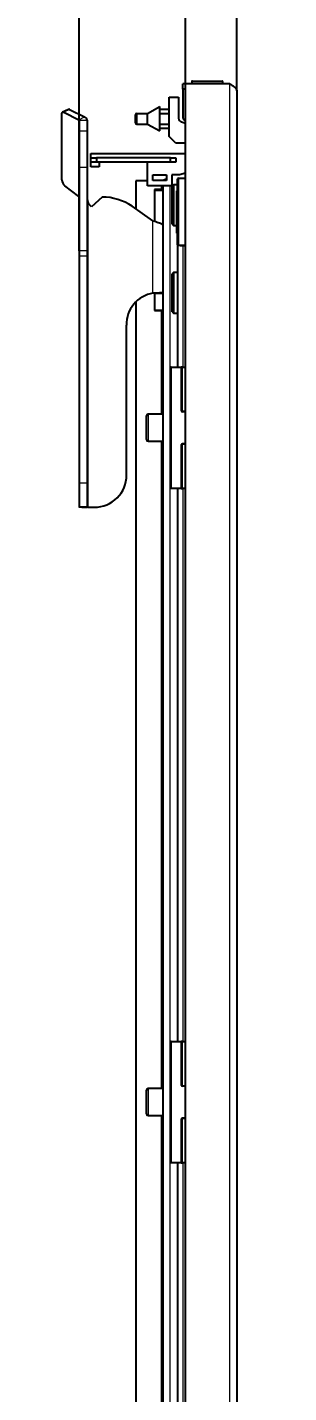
# Model space of a CAD drawing. Header units: millimetres. Extents: x -421 to 2398, y -1229 to 1219.
# Drawn here: x 825 to 922, y -34 to 472 of the extents above; entities that cross this region are included whole.
import ezdxf

# ---------------------------------------------------------------- set-up
doc = ezdxf.new("R2010")
doc.units = ezdxf.units.MM
doc.layers.add('FORMAT', color=7, linetype='Continuous')
doc.styles.add('SLDTEXTSTYLE0', font='TXT', dxfattribs={"width": 0.75})
doc.dimstyles.new('SLDDIMSTYLE1', dxfattribs={"dimtxt": 20, "dimasz": 10, "dimexe": 0, "dimexo": 0.0625, "dimgap": 5, "dimtad": 2, "dimdec": 1, "dimrnd": 1e-09, "dimzin": 12, "dimdsep": 46, "dimtxsty": 'SLDTEXTSTYLE0', "dimsah": 1, "dimcen": 0.09, "dimadec": 0, "dimazin": 3, "dimtfac": 1, "dimtmove": 0, "dimatfit": 0, "dimfxl": 0, "dimfrac": 2, "dimtolj": 1, "dimtzin": 12, "dimarcsym": 0})

# ---------------------------------------------------------------- blocks, each defined once
blk = doc.blocks.new('_D_4')
at = {"layer": 'FORMAT'}
for p, q in [((843.92, 968.59), (824.69, 968.59)), ((843.92, 389.61), (843.92, 969.59)), ((843.92, 968.59), (902.4, 968.59)), ((902.4, 448.96), (902.4, 969.59)), ((902.4, 968.59), (921.63, 968.59))]:
    blk.add_line(p, q, dxfattribs=at)
for points in [[(843.92, 968.59), (833.92, 970.13), (833.92, 967.06)], [(902.4, 968.59), (912.4, 967.06), (912.4, 970.13)]]:
    blk.add_solid(points, dxfattribs=at)
at = {"layer": 'FORMAT', "insert": (847.3, 994.38), "char_height": 20, "attachment_point": 1, "style": 'SLDTEXTSTYLE0'}
blk.add_mtext('58,5', dxfattribs=at)
blk = doc.blocks.new('_D_5')
at = {"layer": 'FORMAT'}
for p, q in [((883.4, 787.02), (858.38, 787.02)), ((883.4, 451.56), (883.4, 788.02)), ((883.4, 787.02), (902.4, 787.02)), ((902.4, 448.96), (902.4, 788.02)), ((902.4, 787.02), (921.63, 787.02))]:
    blk.add_line(p, q, dxfattribs=at)
for points in [[(883.4, 787.02), (873.4, 788.55), (873.4, 785.48)], [(902.4, 787.02), (912.4, 785.48), (912.4, 788.55)]]:
    blk.add_solid(points, dxfattribs=at)
at = {"layer": 'FORMAT', "insert": (858.38, 812.8), "char_height": 20, "attachment_point": 1, "style": 'SLDTEXTSTYLE0'}
blk.add_mtext('19', dxfattribs=at)

msp = doc.modelspace()

# ---------------------------------------------------------------- linework, layer by layer
at = {"color": 7, "linetype": 'Continuous', "lineweight": 25}
for p, q in [((882.4, 449.55), (882.4, 451.55)), ((883.4, 451.55), (882.4, 451.55)), ((883.4, -703.45), (883.4, 451.55)), ((899.8, 451.55), (883.4, 451.55)), ((885.65, 452.3), (885.65, 451.55)), ((885.9, 452.55), (886.8, 452.55)), ((886.8, 452.55), (896.9, 452.55)), ((897.15, 451.55), (897.15, 452.3)), ((877.3, 432.05), (877.3, 446.55)), ((877.3, 446.55), (880.8, 446.55)), ((880.8, 446.55), (880.8, 438.82)), ((883.4, 449.55), (882.4, 449.55)), ((882.4, 449.55), (882.4, 438.91)), ((902.4, 448.95), (902.4, -700.85)), ((837.53, 415.98), (837.53, 440.47)), ((839.92, 442.07), (837.79, 441.01)), ((838.24, 440.98), (843.74, 438.23)), ((840.36, 442.04), (845.86, 439.29)), ((865.3, 440.59), (869.3, 440.59)), ((869.3, 440.59), (873.8, 443.09)), ((869.3, 436.58), (869.3, 440.59)), ((873.8, 440.52), (873.8, 443.09)), ((873.8, 442.09), (877.3, 442.09)), ((873.8, 440.59), (877.3, 440.59)), ((873.8, 436.65), (873.8, 440.52)), ((843.92, 438.02), (843.92, 434.01)), ((846.92, 438.02), (846.92, 434.01)), ((864.8, 437.08), (864.8, 440.09)), ((865.3, 436.58), (869.3, 436.58)), ((869.3, 436.58), (873.8, 434.09)), ((873.8, 434.09), (873.8, 436.65)), ((873.8, 436.59), (877.3, 436.59)), ((881.89, 437.38), (883.4, 436.95)), ((882.4, 438.91), (883.4, 437.58)), ((843.92, 434.01), (843.92, 420.49)), ((846.92, 434.01), (846.92, 420.49)), ((873.8, 435.09), (877.3, 435.09)), ((879.8, 429.55), (877.3, 432.05)), ((848.3, 424.05), (848.3, 425.75)), ((848.3, 425.75), (883.4, 425.75)), ((883.4, 429.55), (879.8, 429.55)), ((843.92, 420.49), (843.92, 389.6)), ((846.92, 420.49), (846.92, 389.6)), ((848.3, 422.55), (848.3, 424.05)), ((848.3, 424.05), (850.3, 424.05)), ((850.3, 422.55), (848.3, 422.55)), ((848.3, 420.75), (848.3, 422.55)), ((851.3, 420.75), (848.3, 420.75)), ((850.3, 424.05), (850.3, 422.55)), ((877.8, 424.05), (850.3, 424.05)), ((877.8, 422.55), (850.3, 422.55)), ((851.3, 422.55), (851.3, 420.75)), ((869.3, 413.75), (869.3, 422.55)), ((877.8, 422.55), (877.8, 424.05)), ((877.8, 424.05), (879.8, 424.05)), ((879.8, 422.55), (877.8, 422.55)), ((879.8, 424.05), (879.8, 422.55)), ((864.9, 415.55), (864.9, 405.24)), ((869.3, 415.55), (864.9, 415.55)), ((871.3, 415.75), (871.3, 417.75)), ((871.3, 417.75), (876.3, 417.75)), ((876.3, 415.75), (871.3, 415.75)), ((876.3, 417.75), (876.3, 415.75)), ((881.15, 417.75), (878.3, 417.75)), ((878.3, 417.75), (878.3, 413.75)), ((880.4, 391.85), (880.4, 416.25)), ((880.7, 416.55), (883.4, 416.55)), ((883.4, 418.39), (881.15, 417.75)), ((843.74, 409.71), (838.62, 413.75)), ((878.3, 413.75), (869.3, 413.75)), ((874.9, 412.4), (871.9, 412.4)), ((871.9, 412.4), (871.9, 411.86)), ((871.9, 411.86), (871.9, 400.57)), ((874.9, 413.75), (874.9, -638.21)), ((878.9, 414.05), (878.4, 413.55)), ((878.4, 399.55), (878.4, 413.55)), ((880.4, 414.05), (878.9, 414.05)), ((878.9, 414.05), (878.9, 399.05)), ((880.2, 411.9), (880.4, 411.9)), ((880.2, 409.91), (880.2, 411.9)), ((848.51, 405.91), (847.22, 407.31)), ((852.45, 409.55), (848.51, 405.91)), ((871.3, 400.75), (863.55, 406.19)), ((880.18, 405.49), (880.2, 405.49)), ((880.2, 409.91), (880.4, 409.91)), ((880.2, 407.94), (880.2, 409.91)), ((880.2, 407.94), (880.4, 407.94)), ((880.2, 406.9), (880.4, 406.9)), ((880.2, 405.85), (880.2, 406.9)), ((880.2, 405.85), (880.4, 405.85)), ((880.2, 404.46), (880.2, 405.85)), ((880.4, 402.26), (880.18, 402.26)), ((880.2, 404.46), (880.4, 404.46)), ((880.2, 403.97), (880.2, 404.46)), ((880.2, 403.18), (880.2, 403.97)), ((880.2, 403.97), (880.4, 403.97)), ((880.2, 403.18), (880.4, 403.18)), ((880.2, 402.4), (880.2, 403.18)), ((874.6, 399.55), (874.9, 399.55)), ((878.4, 399.55), (878.9, 399.05)), ((878.9, 399.05), (880.2, 399.05)), ((880.2, 398.61), (880.2, 398.95)), ((880.2, 398.95), (880.4, 398.95)), ((880.2, 398.61), (880.4, 398.61)), ((880.2, 397.94), (880.2, 398.61)), ((880.2, 397.94), (880.4, 397.94)), ((880.2, 396.91), (880.4, 396.91)), ((880.2, 396.8), (880.2, 396.91)), ((880.2, 396.8), (880.4, 396.8)), ((880.2, 396.55), (880.2, 396.8)), ((880.2, 396.2), (880.2, 396.55)), ((880.2, 396.55), (880.4, 396.55)), ((880.2, 396.2), (880.4, 396.2)), ((880.4, 391.55), (880.4, 346.55)), ((880.4, 391.55), (880.7, 391.55)), ((881.35, 391.55), (880.7, 391.55)), ((881.35, 391.55), (882.4, 391.55)), ((882.4, 391.55), (883.4, 391.55)), ((843.92, 389.6), (843.92, 387.6)), ((843.92, 387.6), (843.92, 303.55)), ((846.92, 389.6), (846.92, 387.6)), ((846.92, 387.6), (846.92, 303.55)), ((878.9, 381.55), (878.4, 381.05)), ((878.4, 367.05), (878.4, 381.05)), ((880.4, 381.55), (878.9, 381.55)), ((878.9, 381.55), (878.9, 366.55)), ((864.9, 370.66), (864.9, -622.56)), ((874.9, 373.8), (871.9, 373.8)), ((871.9, 373.8), (871.9, 367.65)), ((871.9, 367.65), (871.9, 367.51)), ((871.9, 367.51), (874.9, 367.51)), ((878.4, 367.05), (878.9, 366.55)), ((878.9, 366.55), (880.4, 366.55)), ((861.51, 306.55), (861.51, 362.05)), ((877.9, 301.75), (877.9, 346.35)), ((878.1, 346.55), (881.7, 346.55)), ((882.1, 346.55), (881.7, 346.55)), ((881.9, 346.35), (881.9, 330.25)), ((882.1, 346.55), (883.4, 346.55)), ((874.9, 329.05), (869.5, 329.05)), ((882.1, 330.05), (883.4, 330.05)), ((868.9, 323.01), (868.9, 328.45)), ((868.9, 319.65), (868.9, 323.01)), ((869.5, 319.05), (874.9, 319.05)), ((881.9, 317.85), (881.9, 301.75)), ((883.4, 318.05), (882.1, 318.05)), ((843.92, 303.55), (843.92, 294.58)), ((846.92, 303.55), (846.92, 294.58)), ((881.7, 301.55), (878.1, 301.55)), ((880.4, 301.55), (880.4, 96.55)), ((881.7, 301.55), (882.1, 301.55)), ((883.4, 301.55), (882.1, 301.55)), ((846.92, 294.58), (843.92, 294.58)), ((844.88, 294.55), (847, 294.55)), ((847.22, 294.55), (847, 294.55)), ((847.22, 294.55), (849.51, 294.55)), ((877.9, 51.75), (877.9, 96.35)), ((878.1, 96.55), (881.7, 96.55)), ((882.1, 96.55), (881.7, 96.55)), ((881.9, 96.35), (881.9, 80.25)), ((882.1, 96.55), (883.4, 96.55)), ((868.9, 73.01), (868.9, 78.45)), ((874.9, 79.05), (869.5, 79.05)), ((882.1, 80.05), (883.4, 80.05)), ((868.9, 69.65), (868.9, 73.01)), ((869.5, 69.05), (874.9, 69.05)), ((881.9, 67.85), (881.9, 51.75)), ((883.4, 68.05), (882.1, 68.05)), ((881.7, 51.55), (878.1, 51.55)), ((880.4, 51.55), (880.4, -303.45)), ((881.7, 51.55), (882.1, 51.55)), ((883.4, 51.55), (882.1, 51.55))]:
    msp.add_line(p, q, dxfattribs=at)
at = {"color": 8, "linetype": 'Continuous', "lineweight": 18}
for p, q in [((886.59, 452.3), (885.65, 452.3)), ((897.15, 452.3), (886.59, 452.3)), ((899.8, -703.45), (899.8, 451.55)), ((840.36, 442.04), (838.24, 440.98)), ((865.3, 440.59), (865.3, 436.58)), ((843.74, 438.23), (845.86, 439.29)), ((843.74, 409.71), (843.74, 438.23)), ((843.92, 438.02), (846.92, 438.02)), ((846.92, 434.01), (843.92, 434.01)), ((846.92, 420.49), (843.92, 420.49)), ((880.4, 416.25), (880.7, 416.25)), ((880.7, 416.55), (880.7, 416.25)), ((883.4, 416.25), (880.7, 416.25)), ((880.7, 416.25), (880.7, 391.85)), ((874.9, 411.86), (871.9, 411.86)), ((874.3, 413.75), (874.3, 412.4)), ((877.5, 413.75), (877.5, -636.25)), ((847.22, 294.55), (847.22, 407.31)), ((871.3, 373.91), (871.3, 400.75)), ((880.2, 400.68), (880.4, 400.68)), ((880.7, 391.85), (880.4, 391.85)), ((880.7, 391.85), (883.4, 391.85)), ((880.7, 391.85), (880.7, 391.55)), ((882.4, 391.55), (882.4, 346.55)), ((846.92, 389.6), (843.92, 389.6)), ((846.92, 387.6), (843.92, 387.6)), ((874.9, 367.65), (871.9, 367.65)), ((874.3, 367.51), (874.3, 329.05)), ((877.9, 346.35), (878.1, 346.35)), ((878.1, 346.55), (878.1, 346.35)), ((878.1, 346.35), (878.1, 301.75)), ((881.7, 346.35), (878.1, 346.35)), ((881.7, 346.55), (881.7, 346.35)), ((881.7, 330.25), (881.7, 346.35)), ((881.7, 346.35), (881.9, 346.35)), ((881.9, 346.35), (882.1, 346.35)), ((882.1, 346.55), (882.1, 346.35)), ((882.1, 346.35), (882.1, 330.25)), ((883.4, 346.35), (882.1, 346.35)), ((869.5, 329.05), (869.5, 322.87)), ((881.9, 330.25), (881.7, 330.25)), ((881.9, 330.25), (882.1, 330.25)), ((882.1, 330.25), (883.4, 330.25)), ((882.1, 330.05), (882.1, 330.25)), ((882.1, 330.05), (882.1, 329.85)), ((883.4, 329.85), (882.1, 329.85)), ((869.5, 322.87), (869.5, 319.05)), ((874.3, 319.05), (874.3, 79.05)), ((881.7, 301.75), (881.7, 317.85)), ((881.7, 317.85), (881.9, 317.85)), ((882.1, 317.85), (881.9, 317.85)), ((882.1, 318.25), (883.4, 318.25)), ((882.1, 318.25), (882.1, 318.05)), ((882.1, 318.05), (882.1, 317.85)), ((882.1, 317.85), (882.1, 301.75)), ((883.4, 317.85), (882.1, 317.85)), ((846.92, 303.55), (843.92, 303.55)), ((878.1, 301.75), (877.9, 301.75)), ((878.1, 301.75), (881.7, 301.75)), ((878.1, 301.75), (878.1, 301.55)), ((881.7, 301.75), (881.7, 301.55)), ((881.7, 301.75), (881.9, 301.75)), ((882.1, 301.75), (881.9, 301.75)), ((882.1, 301.75), (882.1, 301.55)), ((882.1, 301.75), (883.4, 301.75)), ((882.4, 301.55), (882.4, 96.55)), ((877.9, 96.35), (878.1, 96.35)), ((878.1, 96.55), (878.1, 96.35)), ((881.7, 96.35), (878.1, 96.35)), ((878.1, 96.35), (878.1, 51.75)), ((881.7, 96.55), (881.7, 96.35)), ((881.7, 80.25), (881.7, 96.35)), ((881.7, 96.35), (881.9, 96.35)), ((881.9, 96.35), (882.1, 96.35)), ((882.1, 96.55), (882.1, 96.35)), ((882.1, 96.35), (882.1, 80.25)), ((883.4, 96.35), (882.1, 96.35)), ((869.5, 79.05), (869.5, 72.87)), ((881.9, 80.25), (881.7, 80.25)), ((881.9, 80.25), (882.1, 80.25)), ((882.1, 80.05), (882.1, 80.25)), ((882.1, 80.25), (883.4, 80.25)), ((882.1, 80.05), (882.1, 79.85)), ((883.4, 79.85), (882.1, 79.85)), ((869.5, 72.87), (869.5, 69.05)), ((874.3, 69.05), (874.3, -320.95)), ((881.7, 67.85), (881.9, 67.85)), ((881.7, 51.75), (881.7, 67.85)), ((882.1, 67.85), (881.9, 67.85)), ((882.1, 68.25), (882.1, 68.05)), ((882.1, 68.25), (883.4, 68.25)), ((882.1, 68.05), (882.1, 67.85)), ((882.1, 67.85), (882.1, 51.75)), ((883.4, 67.85), (882.1, 67.85)), ((878.1, 51.75), (877.9, 51.75)), ((878.1, 51.75), (878.1, 51.55)), ((878.1, 51.75), (881.7, 51.75)), ((881.7, 51.75), (881.7, 51.55)), ((881.7, 51.75), (881.9, 51.75)), ((882.1, 51.75), (881.9, 51.75)), ((882.1, 51.75), (882.1, 51.55)), ((882.1, 51.75), (883.4, 51.75)), ((882.4, 51.55), (882.4, -303.45))]:
    msp.add_line(p, q, dxfattribs=at)
at = {"color": 7, "linetype": 'Continuous', "lineweight": 25, "flags": 128}
msp.add_lwpolyline([(837.53, 440.47), (837.55, 440.63), (837.59, 440.77), (837.65, 440.89), (837.74, 440.98), (837.85, 441.03), (837.97, 441.05), (838.1, 441.03), (838.24, 440.98)], dxfattribs=at)
at = {"color": 7, "linetype": 'Continuous', "lineweight": 25}
for centre, radius, start, end in [((885.9, 452.3), 0.25, 90, 180), ((896.9, 452.3), 0.25, 0, 90), ((840.11, 441.62), 0.489, 59.1142, 113.618), ((865.3, 440.09), 0.5, 90, 180), ((843.65, 437.98), 0.266, 8.4162, 70.8623), ((845.34, 437.79), 1.59, 8.4162, 70.8623), ((865.3, 437.08), 0.5, 180, 270), ((882.3, 438.82), 1.5, 180, 254), ((840.54, 416.07), 3.01, 181.6873, 230.3289), ((880.7, 416.25), 0.3, 90, 180), ((852.45, 389.55), 20, 56.3099, 90), ((880.7, 391.85), 0.3, 180, 270), ((873.08, 362.47), 11.58, 98.8588, 182.0689), ((878.1, 346.35), 0.2, 90, 180), ((881.7, 346.35), 0.2, 0, 90), ((869.5, 328.45), 0.6, 90, 180), ((882.1, 330.25), 0.2, 180, 270), ((869.5, 319.65), 0.6, 180, 270), ((882.1, 317.85), 0.2, 90, 180), ((849.51, 306.55), 12, 270, 0), ((878.1, 301.75), 0.2, 180, 270), ((881.7, 301.75), 0.2, 270, 0), ((878.1, 96.35), 0.2, 90, 180), ((881.7, 96.35), 0.2, 0, 90), ((869.5, 78.45), 0.6, 90, 180), ((882.1, 80.25), 0.2, 180, 270), ((869.5, 69.65), 0.6, 180, 270), ((882.1, 67.85), 0.2, 90, 180), ((878.1, 51.75), 0.2, 180, 270), ((881.7, 51.75), 0.2, 270, 0)]:
    msp.add_arc(centre, radius, start, end, dxfattribs=at)
at = {"color": 8, "linetype": 'Continuous', "lineweight": 18}
for centre, start, end in [((882.1, 330.25), 180, 270), ((882.1, 317.85), 90, 180), ((882.1, 80.25), 180, 270), ((882.1, 67.85), 90, 180)]:
    msp.add_arc(centre, 0.4, start, end, dxfattribs=at)
at = {"color": 7, "linetype": 'Continuous', "lineweight": 25}
for points in [[(899.8, 451.55), (900.14, 451.33), (900.82, 450.9), (901.68, 450.25), (902.28, 449.6), (902.36, 449.17), (902.4, 448.95)], [(843.74, 409.71), (843.77, 409.68), (843.82, 409.64), (843.87, 409.56), (843.91, 409.48), (843.91, 409.43), (843.92, 409.4)], [(846.92, 408.84), (846.94, 408.58), (846.97, 408.07), (847.14, 407.56), (847.22, 407.31)], [(871.3, 400.75), (871.65, 400.65), (872.35, 400.45), (873.3, 400.15), (874.11, 399.85), (874.44, 399.65), (874.6, 399.55)], [(874.6, 374.05), (874.44, 374.04), (874.11, 374.01), (873.3, 373.98), (872.35, 373.94), (871.65, 373.92), (871.3, 373.91)], [(874.9, 373.8), (874.89, 373.84), (874.86, 373.92), (874.69, 374.01), (874.6, 374.05)], [(844.88, 294.55), (844.74, 294.55), (844.45, 294.55), (844.15, 294.56), (843.95, 294.57), (843.93, 294.57), (843.92, 294.58)], [(847, 294.55), (846.99, 294.55), (846.96, 294.55), (846.94, 294.56), (846.92, 294.57), (846.92, 294.57), (846.92, 294.58)]]:
    msp.add_open_spline(points, degree=3, dxfattribs=at)
for points, knots in [([(875.05, 415.75), (875.06, 415.77), (875.12, 415.86), (875.56, 416.03), (876, 416.19), (876.29, 416.27), (876.3, 416.27)], [0, 0, 0, 0, 0.104541, 0.546406, 0.98825, 1, 1, 1, 1]), ([(880.2, 407.07), (880.2, 407.11), (880.2, 407.4), (880.2, 407.69), (880.2, 407.94)], [0, 0, 0, 0, 0.139498, 1, 1, 1, 1]), ([(880.2, 400.68), (880.2, 401), (880.2, 401.61), (880.2, 402.18), (880.2, 402.21), (880.2, 402.22)], [0, 0, 0, 0, 0.415678, 0.776277, 1, 1, 1, 1]), ([(880.2, 398.95), (880.2, 399.28), (880.2, 399.91), (880.2, 400.44), (880.2, 400.68)], [0, 0, 0, 0, 0.5368, 1, 1, 1, 1]), ([(880.2, 396.91), (880.2, 397.05), (880.2, 397.32), (880.2, 397.74), (880.2, 397.94)], [0, 0, 0, 0, 0.547643, 1, 1, 1, 1])]:
    msp.add_open_spline(points, degree=3, knots=knots, dxfattribs=at)

# ---------------------------------------------------------------- dimensions: what is measured, and where the dimension line sits
at = {"layer": 'FORMAT'}
for base, p1, picture, middle in [((902.4, 968.59), (843.92, 389.6), '_D_4', (873.16, 968.59)), ((902.4, 787.02), (883.4, 451.55), '_D_5', (873.16, 787.02))]:
    dim = msp.add_linear_dim(base=base, p1=p1, p2=(902.4, 448.95), dimstyle='SLDDIMSTYLE1', dxfattribs=at)
    dim.commit()
    dim.dimension.update_dxf_attribs({"geometry": picture, "text_midpoint": middle, "dimtype": 160})

doc.saveas('drawing.dxf')
